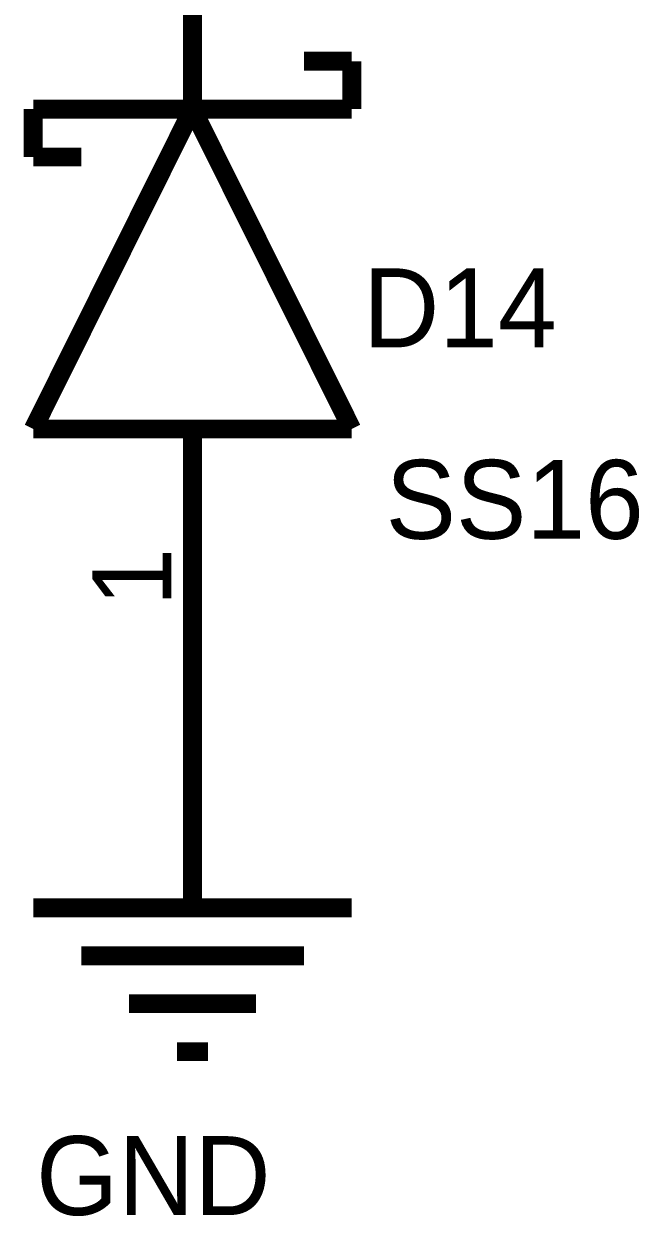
# Model space of a CAD drawing. Header units: millimetres. Extents: x 0 to 800, y 0 to 567.
# Drawn here: x 379.16 to 388.94, y 99.61 to 118.57 of the extents above; entities that cross this region are included whole.
import ezdxf

# ---------------------------------------------------------------- set-up
doc = ezdxf.new("R2010")
doc.units = ezdxf.units.MM
doc.layers.add('Sheet', color=255, linetype='Continuous')

msp = doc.modelspace()

# ---------------------------------------------------------------- linework, layer by layer
at = {"layer": 'Sheet', "const_width": 0.3}
for points in [[(381.839, 117.213), (381.839, 122.297)], [(381.839, 117.213), (381.839, 117.974)], [(384.371, 117.974), (383.609, 117.974)], [(384.371, 117.213), (384.371, 117.974)], [(379.308, 117.213), (384.371, 117.213)], [(379.308, 112.128), (381.839, 117.213)], [(379.308, 117.213), (379.308, 116.451)], [(384.371, 112.128), (381.839, 117.213)], [(379.308, 116.451), (380.07, 116.451)], [(379.308, 112.128), (384.371, 112.128)], [(381.839, 112.128), (381.839, 107.066)], [(381.839, 112.128), (381.839, 111.367)], [(381.839, 107.066), (381.839, 104.513)], [(379.308, 104.513), (384.371, 104.513)], [(380.07, 103.751), (383.609, 103.751)], [(380.831, 102.99), (382.847, 102.99)], [(381.593, 102.228), (382.086, 102.228)]]:
    msp.add_lwpolyline(points, dxfattribs=at)

# ---------------------------------------------------------------- texts
at = {"layer": 'Sheet'}
for s, p in [('D14', (384.55, 113.427)), ('SS16', (384.908, 110.381)), ('GND', (379.353, 99.63))]:
    msp.add_text(s, height=1.2543, dxfattribs=at).set_placement(p)
msp.add_text('1', height=1.254, rotation=90, dxfattribs=at).set_placement((381.503, 109.306))

doc.saveas('drawing.dxf')
